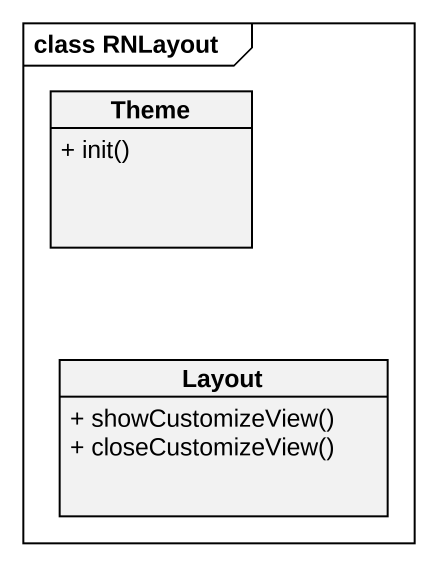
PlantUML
@startuml
mainframe class RNLayout
hide circle
hide empty members
skinparam classAttributeIconSize 0
class Theme {
  + init()
}
class Layout {
  + showCustomizeView()
  + closeCustomizeView()
}
@enduml
